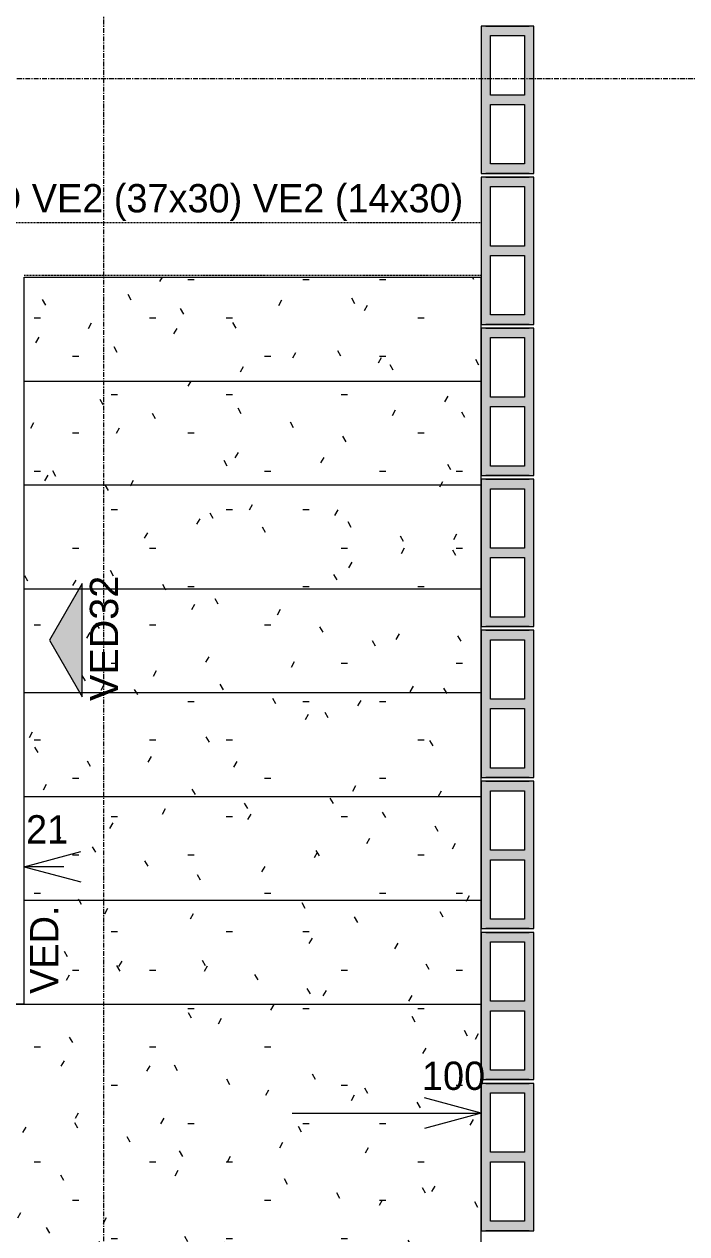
# Model space of a CAD drawing. Header units: centimetres. Extents: x 170 to 14001, y -2277 to 8860.
# Drawn here: x 11969.7 to 12145.2, y -435.6 to -115.3 of the extents above; entities that cross this region are included whole.
import ezdxf

# ---------------------------------------------------------------- set-up
doc = ezdxf.new("R2010")
doc.units = ezdxf.units.CM
doc.linetypes.add('Linha de eixo', pattern=[2.2225, 1.27, -0.3175, 0.3175, -0.3175])
doc.linetypes.add('Projeção', pattern=[0.396875, 0.238125, -0.15875])
for name, color, linetype, lineweight, true_color in [('A-ANNO-DIMS-1', 1, 'Continuous', 9, 0xff0000), ('A-DETL-1', 1, 'Continuous', 9, 0xff0000), ('G-ANNO-SYMB-1', 251, 'Continuous', 9, 0x646464), ('S-BEAM-3', 9, 'Continuous', 9, 0xc0c0c0)]:
    doc.layers.add(name, color=color, linetype=linetype, lineweight=lineweight, true_color=true_color)
for name, color, linetype, lineweight in [('A-ANNO-DIMS-50', 7, 'Continuous', 9), ('A-DETL-GENF', 7, 'Continuous', 9), ('A-FLOR-OVHD', 7, 'Projeção', 9), ('G-ANNO-SYMB', 7, 'Continuous', 9), ('G-ANNO-TEXT', 7, 'Continuous', 9), ('S-BEAM', 7, 'Continuous', 9), ('S-BEAM-2', 7, 'Continuous', 13), ('S-GRID-1', 7, 'Linha de eixo', 9), ('S-STRS', 7, 'Continuous', 9), ('S-STRS-1', 7, 'Projeção', 9)]:
    doc.layers.add(name, color=color, linetype=linetype, lineweight=lineweight)
doc.styles.add('Arial_1', font='arial.ttf', dxfattribs={"height": 7.5})
doc.styles.add('Bahnschrift_12', font='', dxfattribs={"height": 7.5})
doc.styles.get('Bahnschrift_12').set_extended_font_data('Bahnschrift')
doc.dimstyles.new('COTA_ACUMULADA', dxfattribs={"dimscale": 30.48, "dimtxt": 8.33133, "dimasz": 0.049213, "dimexe": 0, "dimexo": 0.0625, "dimgap": 0.131234, "dimtad": 0, "dimjust": 2, "dimdec": 0, "dimzin": 0, "dimdsep": 46, "dimtxsty": 'Bahnschrift_12', "dimblk1": 'NONE', "dimblk2": 'OPEN30', "dimsah": 1, "dimcen": 0.09, "dimse1": 1, "dimsd1": 1, "dimazin": 0, "dimtfac": 1, "dimtdec": 4, "dimtix": 1, "dimtmove": 2, "dimatfit": 3, "dimfxl": 0, "dimfxlon": 1, "dimtvp": 1, "dimtolj": 1, "dimtzin": 0, "dimarcsym": 2})
pattern_1 = [(0, (12399.102, 0), (40.64, 10.16), [1.676, -28.804, 1.676, -28.804, -162.56]), (0, (12399.102, 0), (40.64, 10.16), [-60.96, 1.676, -59.284, 1.676, -28.804, -71.12]), (0, (12399.102, 0), (40.64, 10.16), [-152.4, 1.676, -18.644, 1.676, -49.124]), (120, (12414.342, 5.08), (-29.11882, 30.11527), [1.676, -28.804, 1.676, -28.804, -162.56]), (120, (12414.342, 5.08), (-29.11882, 30.11527), [-60.96, 1.676, -59.284, 1.676, -28.804, -71.12]), (120, (12414.342, 5.08), (-29.11882, 30.11527), [-152.4, 1.676, -18.644, 1.676, -49.124]), (240, (12419.422, 25.4), (-11.52118, -40.27527), [1.676, -28.804, 1.676, -28.804, -162.56]), (240, (12419.422, 25.4), (-11.52118, -40.27527), [-60.96, 1.676, -59.284, 1.676, -28.804, -71.12]), (240, (12419.422, 25.4), (-11.52118, -40.27527), [-152.4, 1.676, -18.644, 1.676, -49.124])]

# ---------------------------------------------------------------- blocks, each defined once
blk = doc.blocks.new('LEONE - BLOCO 14X39X19 - LEONE - BLOCO 14X39X19-554799-COBERTURA - MODULAÇÃO 2ª FIADA')
at = {"layer": 'S-BEAM-3'}
h = blk.add_hatch(color=256, dxfattribs=at)
h.paths.add_polyline_path([(-19.5, 7), (-19.5, -7), (19.5, -7), (19.5, 7)])
h.paths.add_polyline_path([(-17, -3.48), (-17, 4.5), (-1.25, 4.5), (-1.25, -4.5), (-17, -4.5)])
h.paths.add_polyline_path([(1.25, -0.98), (1.25, 4.5), (17, 4.5), (17, -4.5), (1.25, -4.5), (1.25, -4.16)])
at = {"layer": 'A-DETL-GENF'}
for p, q in [((19.5, 7), (-19.5, 7)), ((-19.5, 7), (-19.5, 0)), ((19.5, 0), (19.5, 7)), ((-17, -4.5), (-17, 4.5)), ((-17, 4.5), (-1.25, 4.5)), ((-1.25, 4.5), (-1.25, -4.5)), ((1.25, -4.5), (1.25, 4.5)), ((1.25, 4.5), (17, 4.5)), ((17, 4.5), (17, -4.5)), ((-19.5, 0), (-19.5, -7)), ((19.5, -7), (19.5, 0)), ((-1.25, -4.5), (-17, -4.5)), ((17, -4.5), (1.25, -4.5)), ((-19.5, -7), (19.5, -7))]:
    blk.add_line(p, q, dxfattribs=at)
at = {"layer": 'S-BEAM-2'}
for p, q in [((-19.5, 7), (-19.5, -7)), ((19.5, 7), (-19.5, 7)), ((-19.5, 7), (-19.5, -7)), ((19.5, -7), (19.5, 7)), ((19.5, -7), (19.5, 7)), ((-19.5, -5.75), (-19.5, 5.75)), ((19.5, 5.75), (19.5, -5.75)), ((-19.5, -7), (19.5, -7))]:
    blk.add_line(p, q, dxfattribs=at)
at = {"layer": 'S-BEAM-3'}
for p, q in [((-17, 4.5), (-1.25, 4.5)), ((-17, -4.5), (-17, 4.5)), ((-1.25, 4.5), (-1.25, -4.5)), ((1.25, 4.5), (17, 4.5)), ((1.25, -4.5), (1.25, 4.5)), ((17, 4.5), (17, -4.5)), ((-1.25, -4.5), (-17, -4.5)), ((17, -4.5), (1.25, -4.5))]:
    blk.add_line(p, q, dxfattribs=at)
blk = doc.blocks.new('DIMBLOCK122-COBERTURA - MODULAÇÃO 2ª FIADA')
at = {"layer": 'A-ANNO-DIMS-50', "color": 1, "true_color": 0xff0000}
for p, q in [((11969.73, -338.37), (11984.73, -334.35)), ((11969.73, -338.37), (11984.73, -342.39)), ((11980.23, -338.37), (11969.73, -338.37)), ((11969.73, -338.37), (11969.73, -338.37)), ((11969.73, -338.37), (11969.73, -338.37))]:
    blk.add_line(p, q, dxfattribs=at)
at = {"layer": 'A-ANNO-DIMS-50', "color": 0, "insert": (11970.23, -324.73), "char_height": 7.5, "width": 10.755, "attachment_point": 1, "line_spacing_factor": 1.009858, "style": 'Bahnschrift_12'}
blk.add_mtext('21', dxfattribs=at)
blk = doc.blocks.new('_None')
blk = doc.blocks.new('_Open30')
at = {"color": 0, "linetype": 'ByBlock', "lineweight": -2}
for p, q in [((-1, 0.27), (0, 0)), ((0, 0), (-1, -0.27)), ((0, 0), (-1, 0))]:
    blk.add_line(p, q, dxfattribs=at)
blk = doc.blocks.new('Elevação - Número de detalhe-3110866-COBERTURA - MODULAÇÃO 2ª FIADA')
at = {"layer": 'G-ANNO-SYMB-1'}
blk.add_hatch(color=256, dxfattribs=at).paths.add_polyline_path([(0.3, 0), (-0.3, 0), (0, 0.1732)])
at = {"layer": 'G-ANNO-SYMB'}
for p, q in [((0, 0.1732), (-0.3, 0)), ((0.3, 0), (0, 0.1732)), ((-0.3, 0), (0.3, 0))]:
    blk.add_line(p, q, dxfattribs=at)
blk = doc.blocks.new('DIMBLOCK126-COBERTURA - MODULAÇÃO 2ª FIADA')
at = {"layer": 'A-ANNO-DIMS-50', "color": 1, "true_color": 0xff0000}
for p, q in [((11839.73, -431.4), (11854.73, -427.39)), ((11839.73, -431.4), (11854.73, -435.42)), ((11871.78, -431.4), (11839.73, -431.4)), ((11839.73, -431.4), (11839.73, -431.4)), ((11839.73, -431.4), (11839.73, -431.4))]:
    blk.add_line(p, q, dxfattribs=at)
at = {"layer": 'A-ANNO-DIMS-50', "color": 0, "insert": (11840.23, -417.76), "char_height": 7.5, "width": 15.2994, "attachment_point": 1, "line_spacing_factor": 1.009858, "style": 'Bahnschrift_12'}
blk.add_mtext('151', dxfattribs=at)
blk = doc.blocks.new('DIMBLOCK127-COBERTURA - MODULAÇÃO 2ª FIADA')
at = {"layer": 'A-ANNO-DIMS-50', "color": 1, "true_color": 0xff0000}
for p, q in [((11409.73, -431.4), (11424.73, -427.39)), ((11409.73, -431.4), (11424.73, -435.42)), ((11434.79, -431.4), (11409.73, -431.4)), ((11409.73, -431.4), (11409.73, -431.4)), ((11409.73, -431.4), (11409.73, -431.4))]:
    blk.add_line(p, q, dxfattribs=at)
at = {"layer": 'A-ANNO-DIMS-50', "color": 0, "insert": (11410.23, -417.76), "char_height": 7.5, "width": 18.1774, "attachment_point": 1, "line_spacing_factor": 1.009858, "style": 'Bahnschrift_12'}
blk.add_mtext('581', dxfattribs=at)
blk = doc.blocks.new('DIMBLOCK128-COBERTURA - MODULAÇÃO 2ª FIADA')
at = {"layer": 'A-ANNO-DIMS-50', "color": 1, "true_color": 0xff0000}
for p, q in [((11074.73, -431.4), (11089.73, -427.39)), ((11074.73, -431.4), (11089.73, -435.42)), ((11124.73, -431.4), (11074.73, -431.4)), ((11074.73, -431.4), (11074.73, -431.4)), ((11074.73, -431.4), (11074.73, -431.4))]:
    blk.add_line(p, q, dxfattribs=at)
at = {"layer": 'A-ANNO-DIMS-50', "color": 0, "insert": (11075.23, -417.76), "char_height": 7.5, "width": 17.2686, "attachment_point": 1, "line_spacing_factor": 1.009858, "style": 'Bahnschrift_12'}
blk.add_mtext('916', dxfattribs=at)
blk = doc.blocks.new('DIMBLOCK130-COBERTURA - MODULAÇÃO 2ª FIADA')
at = {"layer": 'A-ANNO-DIMS-50', "color": 1, "true_color": 0xff0000}
for p, q in [((12090.73, -403.64), (12075.73, -399.62)), ((12040.73, -403.64), (12090.73, -403.64)), ((12090.73, -403.64), (12075.73, -407.66)), ((12090.73, -403.64), (12090.73, -403.64)), ((12090.73, -403.64), (12090.73, -403.64))]:
    blk.add_line(p, q, dxfattribs=at)
at = {"layer": 'A-ANNO-DIMS-50', "color": 0, "insert": (12075.08, -389.99), "char_height": 7.5, "width": 18.1774, "attachment_point": 1, "line_spacing_factor": 1.009858, "style": 'Bahnschrift_12'}
blk.add_mtext('100', dxfattribs=at)

msp = doc.modelspace()

# ---------------------------------------------------------------- hatches: boundary and pattern name
at = {"layer": 'S-STRS'}
h = msp.add_hatch(dxfattribs=at)
h.set_pattern_fill('FP_5', color=256, style=0, pattern_type=2)
h.set_pattern_definition(pattern_1)
h.paths.add_polyline_path([(12049.73, -209.76), (12090.73, -209.76), (12090.73, -182.26), (11969.73, -182.26), (11969.73, -209.76), (11974.73, -209.76)])
h = msp.add_hatch(dxfattribs=at)
h.set_pattern_fill('FP_5', color=256, style=0, pattern_type=2)
h.set_pattern_definition(pattern_1)
h.paths.add_polyline_path([(11969.73, -237.26), (12090.73, -237.26), (12090.73, -209.76), (11969.73, -209.76), (11969.73, -236.51)])
h = msp.add_hatch(dxfattribs=at)
h.set_pattern_fill('FP_5', color=256, style=0, pattern_type=2)
h.set_pattern_definition(pattern_1)
h.paths.add_polyline_path([(12090.73, -264.76), (12090.73, -237.26), (11969.73, -237.26), (11969.73, -264.76), (12049.73, -264.76)])
h = msp.add_hatch(dxfattribs=at)
h.set_pattern_fill('FP_5', color=256, style=0, pattern_type=2)
h.set_pattern_definition(pattern_1)
h.paths.add_polyline_path([(12049.73, -292.26), (12090.73, -292.26), (12090.73, -264.76), (11969.73, -264.76), (11969.73, -292.26)])
h = msp.add_hatch(dxfattribs=at)
h.set_pattern_fill('FP_4', color=256, style=0, pattern_type=2)
h.set_pattern_definition(pattern_1)
h.paths.add_polyline_path([(12049.73, -319.76), (12090.73, -319.76), (12090.73, -292.26), (11969.73, -292.26), (11969.73, -319.76)])
h = msp.add_hatch(dxfattribs=at)
h.set_pattern_fill('FP_4', color=256, style=0, pattern_type=2)
h.set_pattern_definition(pattern_1)
h.paths.add_polyline_path([(12090.73, -347.26), (12090.73, -319.76), (11969.73, -319.76), (11969.73, -347.26), (12049.73, -347.26)])
h = msp.add_hatch(dxfattribs=at)
h.set_pattern_fill('FP_4', color=256, style=0, pattern_type=2)
h.set_pattern_definition(pattern_1)
h.paths.add_polyline_path([(12049.73, -374.76), (12090.73, -374.76), (12090.73, -347.26), (11969.73, -347.26), (11969.73, -374.76)])
h = msp.add_hatch(dxfattribs=at)
h.set_pattern_fill('FP_4', color=256, style=0, pattern_type=2)
h.set_pattern_definition(pattern_1)
h.paths.add_polyline_path([(11948.98, -495.76), (12090.73, -495.76), (12090.73, -374.76), (11839.73, -374.76), (11839.73, -495.76), (11933.23, -495.76)])
h.paths.add_polyline_path([(11969.73, -494.76), (11960.73, -494.76), (11960.73, -475.76), (11969.73, -475.76), (11969.73, -492.26)])
h.paths.add_polyline_path([(11967.23, -492.26), (11967.23, -478.26), (11963.23, -478.26), (11963.23, -492.26)])
h.paths.add_polyline_path([(11967.23, -394.76), (11960.73, -394.76), (11960.73, -375.76), (11969.73, -375.76), (11969.73, -394.76)])
h.paths.add_polyline_path([(11963.23, -392.26), (11967.23, -392.26), (11967.23, -378.26), (11963.23, -378.26), (11963.23, -388.26)])

# ---------------------------------------------------------------- linework, layer by layer
at = {"layer": 'A-DETL-1'}
msp.add_line((11960.73, -374.76), (11970.23, -374.76), dxfattribs=at)
at = {"layer": 'A-FLOR-OVHD'}
for p, q in [((11839.73, -167.76), (12090.73, -167.76)), ((11969.73, -181.76), (12090.73, -181.76))]:
    msp.add_line(p, q, dxfattribs=at)
at = {"layer": 'S-GRID-1'}
for p, q in [((11990.73, 921.64), (11990.73, -623.1)), ((13936, -129.76), (10926.69, -129.76))]:
    msp.add_line(p, q, dxfattribs=at)
at = {"layer": 'S-STRS'}
for p, q in [((11969.73, -182.26), (12090.73, -182.26)), ((11969.73, -209.76), (11969.73, -182.26)), ((12090.73, -209.76), (12090.73, -182.26)), ((11969.73, -237.26), (11969.73, -209.76)), ((11969.73, -209.76), (12090.73, -209.76)), ((12090.73, -237.26), (12090.73, -209.76)), ((11969.73, -264.76), (11969.73, -237.26)), ((11969.73, -237.26), (12090.73, -237.26)), ((12090.73, -264.76), (12090.73, -237.26)), ((11969.73, -292.26), (11969.73, -264.76)), ((11969.73, -264.76), (12090.73, -264.76)), ((12090.73, -292.26), (12090.73, -264.76)), ((11969.73, -319.76), (11969.73, -292.26)), ((11969.73, -292.26), (12090.73, -292.26)), ((12090.73, -319.76), (12090.73, -292.26)), ((11969.73, -347.26), (11969.73, -319.76)), ((11969.73, -319.76), (12090.73, -319.76)), ((12090.73, -347.26), (12090.73, -319.76)), ((11969.73, -374.76), (11969.73, -347.26)), ((11969.73, -347.26), (12090.73, -347.26)), ((12090.73, -374.76), (12090.73, -347.26)), ((11969.73, -374.76), (11960.73, -374.76)), ((11969.73, -374.76), (12090.73, -374.76)), ((12090.73, -495.76), (12090.73, -374.76))]:
    msp.add_line(p, q, dxfattribs=at)
at = {"layer": 'S-STRS-1'}
for p, q in [((11969.73, -209.76), (12090.73, -209.76)), ((11969.73, -237.26), (12090.73, -237.26)), ((11969.73, -264.76), (12090.73, -264.76)), ((11969.73, -292.26), (12090.73, -292.26)), ((11969.73, -319.76), (12090.73, -319.76)), ((11969.73, -347.26), (12090.73, -347.26)), ((11969.73, -374.76), (12090.73, -374.76))]:
    msp.add_line(p, q, dxfattribs=at)

# ---------------------------------------------------------------- block references
at = {"layer": 'G-ANNO-SYMB', "xscale": 49.99999999999998, "yscale": 49.99999999999998, "zscale": 49.99999999999998, "rotation": 89.99999999999991}
msp.add_blockref('Elevação - Número de detalhe-3110866-COBERTURA - MODULAÇÃO 2ª FIADA', (11985.12, -278.38), dxfattribs=at)
at = {"layer": 'S-BEAM', "rotation": 89.9999999999999}
for p in [(12097.73, -135.26), (12097.73, -175.26), (12097.73, -215.26), (12097.73, -255.26), (12097.73, -295.26), (12097.73, -335.26), (12097.73, -375.26), (12097.73, -415.26)]:
    msp.add_blockref('LEONE - BLOCO 14X39X19 - LEONE - BLOCO 14X39X19-554799-COBERTURA - MODULAÇÃO 2ª FIADA', p, dxfattribs=at)

# ---------------------------------------------------------------- texts
at = {"layer": 'G-ANNO-SYMB', "insert": (11987.12, -294.51), "char_height": 7.5, "width": 40.4852, "attachment_point": 1, "rotation": 90, "style": 'Arial_1'}
msp.add_mtext('VED32', dxfattribs=at)
at = {"layer": 'G-ANNO-TEXT', "insert": (11913.78, -157.59), "char_height": 7.5, "width": 206.4345, "attachment_point": 1, "style": 'Bahnschrift_12'}
msp.add_mtext('PROJEÇÃO VE2 (37x30) VE2 (14x30)', dxfattribs=at)
at = {"layer": 'G-ANNO-TEXT', "insert": (11971.27, -372.05), "char_height": 7.5, "width": 26.4557, "attachment_point": 1, "rotation": 90, "style": 'Bahnschrift_12'}
msp.add_mtext('VED.', dxfattribs=at)

# ---------------------------------------------------------------- dimensions: what is measured, and where the dimension line sits
at = {"layer": 'A-ANNO-DIMS-1'}
for base, p1, p2, override, picture, middle in [((11969.73, -338.37), (11990.73, -338.37), (11969.73, -338.37), {"dimpost": '<>', "dimfxl": 21}, 'DIMBLOCK122-COBERTURA - MODULAÇÃO 2ª FIADA', (11975.61, -329.73)), ((12090.73, -403.64), (11990.73, -403.64), (12090.73, -403.64), {"dimpost": '<>', "dimfxl": 100}, 'DIMBLOCK130-COBERTURA - MODULAÇÃO 2ª FIADA', (12084.17, -394.99)), ((11074.73, -431.4), (11990.73, -431.4), (11074.73, -431.4), {"dimpost": '<>', "dimfxl": 916}, 'DIMBLOCK128-COBERTURA - MODULAÇÃO 2ª FIADA', (11083.87, -422.76)), ((11409.73, -431.4), (11990.73, -431.4), (11409.73, -431.4), {"dimpost": '<>', "dimfxl": 581}, 'DIMBLOCK127-COBERTURA - MODULAÇÃO 2ª FIADA', (11419.32, -422.76)), ((11839.73, -431.4), (11990.73, -431.4), (11839.73, -431.4), {"dimpost": '<>', "dimfxl": 151}, 'DIMBLOCK126-COBERTURA - MODULAÇÃO 2ª FIADA', (11847.88, -422.76))]:
    dim = msp.add_linear_dim(base=base, p1=p1, p2=p2, dimstyle='COTA_ACUMULADA', override=override, dxfattribs=at)
    dim.commit()
    dim.dimension.update_dxf_attribs({"geometry": picture, "text_midpoint": middle, "dimtype": 160})

doc.saveas('drawing.dxf')
